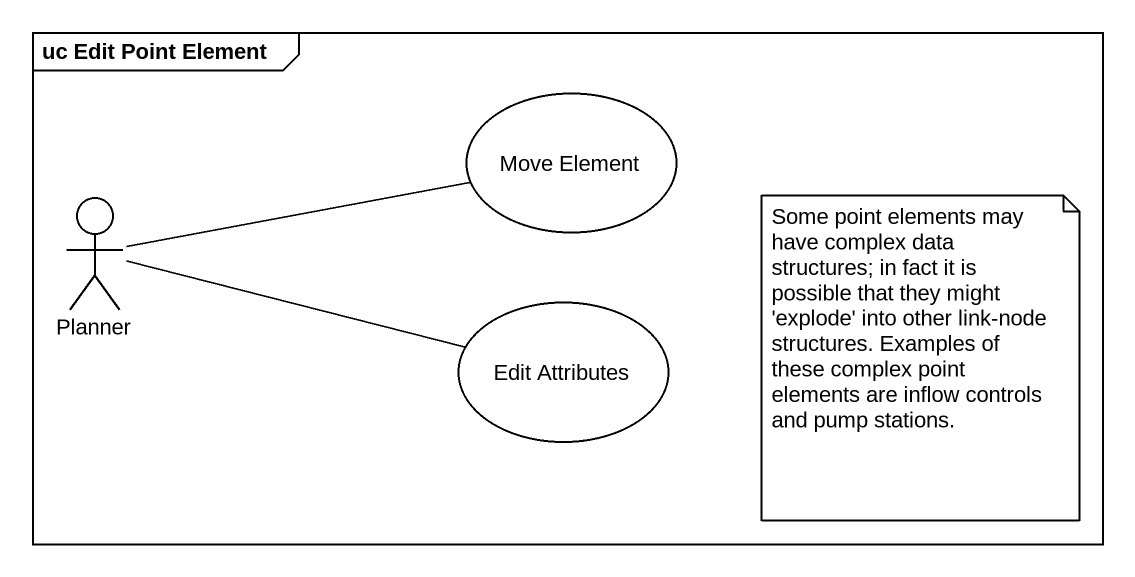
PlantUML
@startuml
mainframe uc Edit Point Element
usecase "Move Element" as Move_Element
actor Planner
usecase "Edit Attributes" as Edit_Attributes
Planner -right- Move_Element
Planner -right- Edit_Attributes
note as N1
  Some point elements may have complex data structures; in fact it is possible that they might 'explode' into other link-node structures. Examples of these complex point elements are inflow controls and pump stations.
end note
@enduml
